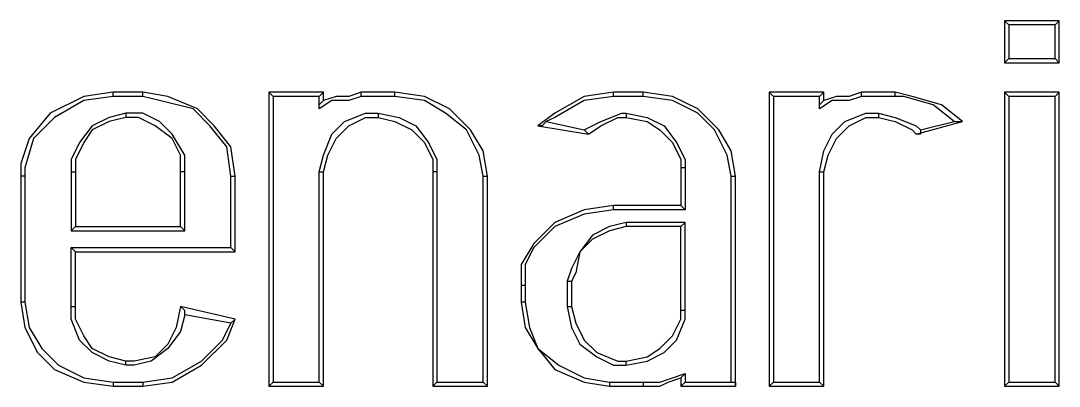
# Model space of a CAD drawing. Header units: centimetres. Extents: x -8.4 to 3.7, y -7.8 to 8.
# Drawn here: x -1.757 to -0.885, y -3.648 to -3.341 of the extents above; entities that cross this region are included whole.
import ezdxf

# ---------------------------------------------------------------- set-up
doc = ezdxf.new("R2010")
doc.units = ezdxf.units.CM
doc.header["$MEASUREMENT"] = 0
doc.layers.add('Layer 1', color=7, linetype='Continuous')

msp = doc.modelspace()

# ---------------------------------------------------------------- linework, layer by layer
at = {"layer": 'Layer 1', "lineweight": 25}
for points in [[(-0.92781, -3.34434), (-0.92781, -3.34434), (-0.93134, -3.34081), (-0.93134, -3.34081)], [(-0.93134, -3.34081), (-0.93134, -3.34081), (-0.93134, -3.37609), (-0.93134, -3.37609)], [(-0.88548, -3.34081), (-0.88548, -3.34081), (-0.93134, -3.34081), (-0.93134, -3.34081)], [(-0.92781, -3.34434), (-0.92781, -3.34434), (-0.92781, -3.37256), (-0.92781, -3.37256)], [(-0.889, -3.34434), (-0.889, -3.34434), (-0.92781, -3.34434), (-0.92781, -3.34434)], [(-0.889, -3.34434), (-0.889, -3.34434), (-0.88548, -3.34081), (-0.88548, -3.34081)], [(-0.889, -3.37256), (-0.889, -3.37256), (-0.889, -3.34434), (-0.889, -3.34434)], [(-0.88548, -3.37609), (-0.88548, -3.37609), (-0.88548, -3.34081), (-0.88548, -3.34081)], [(-0.92781, -3.37256), (-0.92781, -3.37256), (-0.93134, -3.37609), (-0.93134, -3.37609)], [(-0.93134, -3.37609), (-0.93134, -3.37609), (-0.88548, -3.37609), (-0.88548, -3.37609)], [(-0.92781, -3.37256), (-0.92781, -3.37256), (-0.889, -3.37256), (-0.889, -3.37256)], [(-0.889, -3.37256), (-0.889, -3.37256), (-0.88548, -3.37609), (-0.88548, -3.37609)], [(-1.67923, -3.40431), (-1.67923, -3.40431), (-1.67923, -3.40078), (-1.67923, -3.40078)], [(-1.65453, -3.40078), (-1.65453, -3.40078), (-1.67923, -3.40078), (-1.67923, -3.40078)], [(-1.65453, -3.40431), (-1.65453, -3.40431), (-1.67923, -3.40431), (-1.67923, -3.40431)], [(-1.65453, -3.40431), (-1.65453, -3.40431), (-1.65453, -3.40078), (-1.65453, -3.40078)], [(-1.54517, -3.40431), (-1.54517, -3.40431), (-1.5487, -3.40078), (-1.5487, -3.40078)], [(-1.5487, -3.40078), (-1.5487, -3.40078), (-1.5487, -3.64773), (-1.5487, -3.64773)], [(-1.50284, -3.40078), (-1.50284, -3.40078), (-1.5487, -3.40078), (-1.5487, -3.40078)], [(-1.54517, -3.40431), (-1.54517, -3.40431), (-1.54517, -3.6442), (-1.54517, -3.6442)], [(-1.50636, -3.40431), (-1.50636, -3.40431), (-1.54517, -3.40431), (-1.54517, -3.40431)], [(-1.50636, -3.40431), (-1.50636, -3.40431), (-1.50284, -3.40078), (-1.50284, -3.40078)], [(-1.50636, -3.41489), (-1.50636, -3.41489), (-1.50636, -3.40431), (-1.50636, -3.40431)], [(-1.50284, -3.40784), (-1.50284, -3.40784), (-1.50284, -3.40078), (-1.50284, -3.40078)], [(-1.47109, -3.40431), (-1.47109, -3.40431), (-1.47109, -3.40078), (-1.47109, -3.40078)], [(-1.44286, -3.40078), (-1.44286, -3.40078), (-1.47109, -3.40078), (-1.47109, -3.40078)], [(-1.44286, -3.40431), (-1.44286, -3.40431), (-1.47109, -3.40431), (-1.47109, -3.40431)], [(-1.44286, -3.40431), (-1.44286, -3.40431), (-1.44286, -3.40078), (-1.44286, -3.40078)], [(-1.25942, -3.40431), (-1.25942, -3.40431), (-1.25942, -3.40078), (-1.25942, -3.40078)], [(-1.23473, -3.40078), (-1.23473, -3.40078), (-1.25942, -3.40078), (-1.25942, -3.40078)], [(-1.23473, -3.40431), (-1.23473, -3.40431), (-1.25942, -3.40431), (-1.25942, -3.40431)], [(-1.23473, -3.40431), (-1.23473, -3.40431), (-1.23473, -3.40078), (-1.23473, -3.40078)], [(-1.12536, -3.40431), (-1.12536, -3.40431), (-1.12889, -3.40078), (-1.12889, -3.40078)], [(-1.08303, -3.40078), (-1.08303, -3.40078), (-1.12889, -3.40078), (-1.12889, -3.40078)], [(-1.12889, -3.40078), (-1.12889, -3.40078), (-1.12889, -3.64773), (-1.12889, -3.64773)], [(-1.08656, -3.40431), (-1.08656, -3.40431), (-1.12536, -3.40431), (-1.12536, -3.40431)], [(-1.12536, -3.40431), (-1.12536, -3.40431), (-1.12536, -3.6442), (-1.12536, -3.6442)], [(-1.08656, -3.40431), (-1.08656, -3.40431), (-1.08303, -3.40078), (-1.08303, -3.40078)], [(-1.08656, -3.41489), (-1.08656, -3.41489), (-1.08656, -3.40431), (-1.08656, -3.40431)], [(-1.08303, -3.40784), (-1.08303, -3.40784), (-1.08303, -3.40078), (-1.08303, -3.40078)], [(-1.05128, -3.40431), (-1.05128, -3.40431), (-1.05128, -3.40078), (-1.05128, -3.40078)], [(-1.02306, -3.40078), (-1.02306, -3.40078), (-1.05128, -3.40078), (-1.05128, -3.40078)], [(-1.02306, -3.40431), (-1.02306, -3.40431), (-1.05128, -3.40431), (-1.05128, -3.40431)], [(-1.02306, -3.40431), (-1.02306, -3.40431), (-1.02306, -3.40078), (-1.02306, -3.40078)], [(-0.92781, -3.40431), (-0.92781, -3.40431), (-0.93134, -3.40078), (-0.93134, -3.40078)], [(-0.88548, -3.40078), (-0.88548, -3.40078), (-0.93134, -3.40078), (-0.93134, -3.40078)], [(-0.93134, -3.40078), (-0.93134, -3.40078), (-0.93134, -3.64773), (-0.93134, -3.64773)], [(-0.889, -3.40431), (-0.889, -3.40431), (-0.92781, -3.40431), (-0.92781, -3.40431)], [(-0.92781, -3.40431), (-0.92781, -3.40431), (-0.92781, -3.6442), (-0.92781, -3.6442)], [(-0.889, -3.40431), (-0.889, -3.40431), (-0.88548, -3.40078), (-0.88548, -3.40078)], [(-0.889, -3.6442), (-0.889, -3.6442), (-0.889, -3.40431), (-0.889, -3.40431)], [(-0.88548, -3.64773), (-0.88548, -3.64773), (-0.88548, -3.40078), (-0.88548, -3.40078)], [(-1.66864, -3.41842), (-1.66864, -3.41842), (-1.66864, -3.42195), (-1.66864, -3.42195)], [(-1.45698, -3.41842), (-1.45698, -3.41842), (-1.45698, -3.42195), (-1.45698, -3.42195)], [(-1.24884, -3.41842), (-1.24884, -3.41842), (-1.24884, -3.42195), (-1.24884, -3.42195)], [(-1.32292, -3.429), (-1.32292, -3.429), (-1.28059, -3.43606), (-1.28059, -3.43606)], [(-1.31586, -3.42548), (-1.31586, -3.42548), (-1.28411, -3.43253), (-1.28411, -3.43253)], [(-1.28411, -3.43253), (-1.28411, -3.43253), (-1.28059, -3.43606), (-1.28059, -3.43606)], [(-1.00542, -3.43606), (-1.00542, -3.43606), (-0.96661, -3.42548), (-0.96661, -3.42548)], [(-1.00189, -3.43253), (-1.00189, -3.43253), (-0.97367, -3.42548), (-0.97367, -3.42548)], [(-1.7145, -3.46781), (-1.7145, -3.46781), (-1.7145, -3.5172), (-1.7145, -3.5172)], [(-1.7145, -3.46781), (-1.7145, -3.46781), (-1.71098, -3.46781), (-1.71098, -3.46781)], [(-1.71098, -3.46781), (-1.71098, -3.46781), (-1.71098, -3.51367), (-1.71098, -3.51367)], [(-1.61925, -3.46781), (-1.61925, -3.46781), (-1.62278, -3.46781), (-1.62278, -3.46781)], [(-1.62278, -3.51367), (-1.62278, -3.51367), (-1.62278, -3.46781), (-1.62278, -3.46781)], [(-1.61925, -3.5172), (-1.61925, -3.5172), (-1.61925, -3.46781), (-1.61925, -3.46781)], [(-1.50636, -3.6442), (-1.50636, -3.6442), (-1.50636, -3.46781), (-1.50636, -3.46781)], [(-1.50636, -3.46781), (-1.50636, -3.46781), (-1.50284, -3.46781), (-1.50284, -3.46781)], [(-1.50284, -3.64773), (-1.50284, -3.64773), (-1.50284, -3.46781), (-1.50284, -3.46781)], [(-1.40759, -3.46781), (-1.40759, -3.46781), (-1.41111, -3.46781), (-1.41111, -3.46781)], [(-1.41111, -3.46781), (-1.41111, -3.46781), (-1.41111, -3.64773), (-1.41111, -3.64773)], [(-1.40759, -3.46781), (-1.40759, -3.46781), (-1.40759, -3.6442), (-1.40759, -3.6442)], [(-1.20298, -3.46428), (-1.20298, -3.46428), (-1.20298, -3.49603), (-1.20298, -3.49603)], [(-1.19945, -3.46428), (-1.19945, -3.46428), (-1.19945, -3.49956), (-1.19945, -3.49956)], [(-1.08656, -3.6442), (-1.08656, -3.6442), (-1.08656, -3.46781), (-1.08656, -3.46781)], [(-1.08656, -3.46781), (-1.08656, -3.46781), (-1.08303, -3.46781), (-1.08303, -3.46781)], [(-1.08303, -3.64773), (-1.08303, -3.64773), (-1.08303, -3.46781), (-1.08303, -3.46781)], [(-1.75331, -3.47134), (-1.75331, -3.47134), (-1.75684, -3.47134), (-1.75684, -3.47134)], [(-1.75684, -3.47134), (-1.75684, -3.47134), (-1.75684, -3.57717), (-1.75684, -3.57717)], [(-1.75331, -3.47134), (-1.75331, -3.47134), (-1.75331, -3.57717), (-1.75331, -3.57717)], [(-1.58045, -3.53131), (-1.58045, -3.53131), (-1.58045, -3.47134), (-1.58045, -3.47134)], [(-1.58045, -3.47134), (-1.58045, -3.47134), (-1.57692, -3.47134), (-1.57692, -3.47134)], [(-1.57692, -3.53484), (-1.57692, -3.53484), (-1.57692, -3.47134), (-1.57692, -3.47134)], [(-1.36878, -3.6442), (-1.36878, -3.6442), (-1.36878, -3.47134), (-1.36878, -3.47134)], [(-1.36878, -3.47134), (-1.36878, -3.47134), (-1.36525, -3.47134), (-1.36525, -3.47134)], [(-1.36525, -3.64773), (-1.36525, -3.64773), (-1.36525, -3.47134), (-1.36525, -3.47134)], [(-1.16064, -3.47134), (-1.16064, -3.47134), (-1.15711, -3.47134), (-1.15711, -3.47134)], [(-1.25942, -3.49956), (-1.25942, -3.49956), (-1.25942, -3.49603), (-1.25942, -3.49603)], [(-1.20298, -3.49603), (-1.20298, -3.49603), (-1.25942, -3.49603), (-1.25942, -3.49603)], [(-1.19945, -3.49956), (-1.19945, -3.49956), (-1.25942, -3.49956), (-1.25942, -3.49956)], [(-1.19945, -3.49956), (-1.19945, -3.49956), (-1.20298, -3.49603), (-1.20298, -3.49603)], [(-1.19945, -3.51014), (-1.19945, -3.51014), (-1.24884, -3.51014), (-1.24884, -3.51014)], [(-1.24884, -3.51014), (-1.24884, -3.51014), (-1.24884, -3.51367), (-1.24884, -3.51367)], [(-1.19945, -3.51014), (-1.19945, -3.51014), (-1.20298, -3.51367), (-1.20298, -3.51367)], [(-1.19945, -3.58423), (-1.19945, -3.58423), (-1.19945, -3.51014), (-1.19945, -3.51014)], [(-1.7145, -3.5172), (-1.7145, -3.5172), (-1.71098, -3.51367), (-1.71098, -3.51367)], [(-1.7145, -3.5172), (-1.7145, -3.5172), (-1.61925, -3.5172), (-1.61925, -3.5172)], [(-1.71098, -3.51367), (-1.71098, -3.51367), (-1.62278, -3.51367), (-1.62278, -3.51367)], [(-1.61925, -3.5172), (-1.61925, -3.5172), (-1.62278, -3.51367), (-1.62278, -3.51367)], [(-1.20298, -3.51367), (-1.20298, -3.51367), (-1.24884, -3.51367), (-1.24884, -3.51367)], [(-1.20298, -3.58423), (-1.20298, -3.58423), (-1.20298, -3.51367), (-1.20298, -3.51367)], [(-1.7145, -3.53131), (-1.7145, -3.53131), (-1.58045, -3.53131), (-1.58045, -3.53131)], [(-1.7145, -3.5807), (-1.7145, -3.5807), (-1.7145, -3.53131), (-1.7145, -3.53131)], [(-1.7145, -3.53131), (-1.7145, -3.53131), (-1.71098, -3.53484), (-1.71098, -3.53484)], [(-1.71098, -3.5807), (-1.71098, -3.5807), (-1.71098, -3.53484), (-1.71098, -3.53484)], [(-1.71098, -3.53484), (-1.71098, -3.53484), (-1.57692, -3.53484), (-1.57692, -3.53484)], [(-1.58045, -3.53131), (-1.58045, -3.53131), (-1.57692, -3.53484), (-1.57692, -3.53484)], [(-1.3335, -3.56306), (-1.3335, -3.56306), (-1.33703, -3.56306), (-1.33703, -3.56306)], [(-1.33703, -3.56306), (-1.33703, -3.56306), (-1.33703, -3.57717), (-1.33703, -3.57717)], [(-1.3335, -3.56306), (-1.3335, -3.56306), (-1.3335, -3.57717), (-1.3335, -3.57717)], [(-1.29823, -3.55953), (-1.29823, -3.55953), (-1.29823, -3.5807), (-1.29823, -3.5807)], [(-1.29823, -3.55953), (-1.29823, -3.55953), (-1.2947, -3.55953), (-1.2947, -3.55953)], [(-1.2947, -3.55953), (-1.2947, -3.55953), (-1.2947, -3.5807), (-1.2947, -3.5807)], [(-1.75331, -3.57717), (-1.75331, -3.57717), (-1.75684, -3.57717), (-1.75684, -3.57717)], [(-1.7145, -3.5807), (-1.7145, -3.5807), (-1.71098, -3.5807), (-1.71098, -3.5807)], [(-1.57692, -3.59128), (-1.57692, -3.59128), (-1.62278, -3.5807), (-1.62278, -3.5807)], [(-1.3335, -3.57717), (-1.3335, -3.57717), (-1.33703, -3.57717), (-1.33703, -3.57717)], [(-1.29823, -3.5807), (-1.29823, -3.5807), (-1.2947, -3.5807), (-1.2947, -3.5807)], [(-1.58045, -3.59481), (-1.58045, -3.59481), (-1.61925, -3.58775), (-1.61925, -3.58775)], [(-1.66864, -3.63009), (-1.66864, -3.63009), (-1.66864, -3.62656), (-1.66864, -3.62656)], [(-1.24884, -3.63009), (-1.24884, -3.63009), (-1.24884, -3.62656), (-1.24884, -3.62656)], [(-1.20298, -3.64067), (-1.20298, -3.64067), (-1.20298, -3.64773), (-1.20298, -3.64773)], [(-1.19945, -3.63714), (-1.19945, -3.63714), (-1.19945, -3.6442), (-1.19945, -3.6442)], [(-1.67923, -3.6442), (-1.67923, -3.6442), (-1.65453, -3.6442), (-1.65453, -3.6442)], [(-1.67923, -3.6442), (-1.67923, -3.6442), (-1.67923, -3.64773), (-1.67923, -3.64773)], [(-1.67923, -3.64773), (-1.67923, -3.64773), (-1.65453, -3.64773), (-1.65453, -3.64773)], [(-1.65453, -3.6442), (-1.65453, -3.6442), (-1.65453, -3.64773), (-1.65453, -3.64773)], [(-1.54517, -3.6442), (-1.54517, -3.6442), (-1.5487, -3.64773), (-1.5487, -3.64773)], [(-1.5487, -3.64773), (-1.5487, -3.64773), (-1.50284, -3.64773), (-1.50284, -3.64773)], [(-1.54517, -3.6442), (-1.54517, -3.6442), (-1.50636, -3.6442), (-1.50636, -3.6442)], [(-1.50636, -3.6442), (-1.50636, -3.6442), (-1.50284, -3.64773), (-1.50284, -3.64773)], [(-1.40759, -3.6442), (-1.40759, -3.6442), (-1.41111, -3.64773), (-1.41111, -3.64773)], [(-1.41111, -3.64773), (-1.41111, -3.64773), (-1.36525, -3.64773), (-1.36525, -3.64773)], [(-1.40759, -3.6442), (-1.40759, -3.6442), (-1.36878, -3.6442), (-1.36878, -3.6442)], [(-1.36878, -3.6442), (-1.36878, -3.6442), (-1.36525, -3.64773), (-1.36525, -3.64773)], [(-1.26295, -3.6442), (-1.26295, -3.6442), (-1.23473, -3.6442), (-1.23473, -3.6442)], [(-1.26295, -3.6442), (-1.26295, -3.6442), (-1.26295, -3.64773), (-1.26295, -3.64773)], [(-1.26295, -3.64773), (-1.26295, -3.64773), (-1.23473, -3.64773), (-1.23473, -3.64773)], [(-1.23473, -3.6442), (-1.23473, -3.6442), (-1.23473, -3.64773), (-1.23473, -3.64773)], [(-1.19945, -3.6442), (-1.19945, -3.6442), (-1.20298, -3.64773), (-1.20298, -3.64773)], [(-1.20298, -3.64773), (-1.20298, -3.64773), (-1.15711, -3.64773), (-1.15711, -3.64773)], [(-1.19945, -3.6442), (-1.19945, -3.6442), (-1.16064, -3.6442), (-1.16064, -3.6442)], [(-1.12536, -3.6442), (-1.12536, -3.6442), (-1.12889, -3.64773), (-1.12889, -3.64773)], [(-1.12889, -3.64773), (-1.12889, -3.64773), (-1.08303, -3.64773), (-1.08303, -3.64773)], [(-1.12536, -3.6442), (-1.12536, -3.6442), (-1.08656, -3.6442), (-1.08656, -3.6442)], [(-1.08656, -3.6442), (-1.08656, -3.6442), (-1.08303, -3.64773), (-1.08303, -3.64773)], [(-0.92781, -3.6442), (-0.92781, -3.6442), (-0.93134, -3.64773), (-0.93134, -3.64773)], [(-0.93134, -3.64773), (-0.93134, -3.64773), (-0.88548, -3.64773), (-0.88548, -3.64773)], [(-0.92781, -3.6442), (-0.92781, -3.6442), (-0.889, -3.6442), (-0.889, -3.6442)], [(-0.889, -3.6442), (-0.889, -3.6442), (-0.88548, -3.64773), (-0.88548, -3.64773)]]:
    msp.add_open_spline(points, degree=3, dxfattribs=at)
for points, knots in [([(-1.67923, -3.40078), (-1.67923, -3.40078), (-1.70392, -3.40431), (-1.70392, -3.40431), (-1.70392, -3.40431), (-1.70392, -3.40431), (-1.73214, -3.41842), (-1.73214, -3.41842), (-1.73214, -3.41842), (-1.73214, -3.41842), (-1.74978, -3.43959), (-1.74978, -3.43959), (-1.74978, -3.43959), (-1.74978, -3.43959), (-1.75684, -3.46075), (-1.75684, -3.46075), (-1.75684, -3.46075), (-1.75684, -3.46075), (-1.75684, -3.47134), (-1.75684, -3.47134)], [0, 0, 0, 0, 0.166667, 0.166667, 0.166667, 0.166667, 0.333333, 0.333333, 0.333333, 0.333333, 0.5, 0.5, 0.5, 0.5, 0.666667, 0.666667, 0.666667, 0.666667, 1, 1, 1, 1]), ([(-1.67923, -3.40431), (-1.67923, -3.40431), (-1.70392, -3.40784), (-1.70392, -3.40784), (-1.70392, -3.40784), (-1.70392, -3.40784), (-1.72861, -3.42195), (-1.72861, -3.42195), (-1.72861, -3.42195), (-1.72861, -3.42195), (-1.74625, -3.43959), (-1.74625, -3.43959), (-1.74625, -3.43959), (-1.74625, -3.43959), (-1.75331, -3.46428), (-1.75331, -3.46428), (-1.75331, -3.46428), (-1.75331, -3.46428), (-1.75331, -3.47134), (-1.75331, -3.47134)], [0, 0, 0, 0, 0.166667, 0.166667, 0.166667, 0.166667, 0.333333, 0.333333, 0.333333, 0.333333, 0.5, 0.5, 0.5, 0.5, 0.666667, 0.666667, 0.666667, 0.666667, 1, 1, 1, 1]), ([(-1.57692, -3.47134), (-1.57692, -3.47134), (-1.58045, -3.44664), (-1.58045, -3.44664), (-1.58045, -3.44664), (-1.58045, -3.44664), (-1.59456, -3.429), (-1.59456, -3.429), (-1.59456, -3.429), (-1.59456, -3.429), (-1.60867, -3.41489), (-1.60867, -3.41489), (-1.60867, -3.41489), (-1.60867, -3.41489), (-1.63336, -3.40431), (-1.63336, -3.40431), (-1.63336, -3.40431), (-1.63336, -3.40431), (-1.65453, -3.40078), (-1.65453, -3.40078)], [0, 0, 0, 0, 0.166667, 0.166667, 0.166667, 0.166667, 0.333333, 0.333333, 0.333333, 0.333333, 0.5, 0.5, 0.5, 0.5, 0.666667, 0.666667, 0.666667, 0.666667, 1, 1, 1, 1]), ([(-1.58045, -3.47134), (-1.58045, -3.47134), (-1.58398, -3.44664), (-1.58398, -3.44664), (-1.58398, -3.44664), (-1.58398, -3.44664), (-1.59809, -3.429), (-1.59809, -3.429), (-1.59809, -3.429), (-1.59809, -3.429), (-1.6122, -3.41489), (-1.6122, -3.41489), (-1.6122, -3.41489), (-1.6122, -3.41489), (-1.64042, -3.40784), (-1.64042, -3.40784), (-1.64042, -3.40784), (-1.64042, -3.40784), (-1.65453, -3.40431), (-1.65453, -3.40431)], [0, 0, 0, 0, 0.166667, 0.166667, 0.166667, 0.166667, 0.333333, 0.333333, 0.333333, 0.333333, 0.5, 0.5, 0.5, 0.5, 0.666667, 0.666667, 0.666667, 0.666667, 1, 1, 1, 1]), ([(-1.47109, -3.40431), (-1.47109, -3.40431), (-1.48167, -3.40784), (-1.48167, -3.40784), (-1.48167, -3.40784), (-1.48167, -3.40784), (-1.49578, -3.40784), (-1.49578, -3.40784), (-1.49578, -3.40784), (-1.49578, -3.40784), (-1.50636, -3.41489), (-1.50636, -3.41489)], [0, 0, 0, 0, 0.25, 0.25, 0.25, 0.25, 0.5, 0.5, 0.5, 0.5, 1, 1, 1, 1]), ([(-1.47109, -3.40078), (-1.47109, -3.40078), (-1.48167, -3.40431), (-1.48167, -3.40431), (-1.48167, -3.40431), (-1.48167, -3.40431), (-1.49225, -3.40431), (-1.49225, -3.40431), (-1.49225, -3.40431), (-1.49225, -3.40431), (-1.50284, -3.40784), (-1.50284, -3.40784)], [0, 0, 0, 0, 0.25, 0.25, 0.25, 0.25, 0.5, 0.5, 0.5, 0.5, 1, 1, 1, 1]), ([(-1.36525, -3.47134), (-1.36525, -3.47134), (-1.36878, -3.45017), (-1.36878, -3.45017), (-1.36878, -3.45017), (-1.36878, -3.45017), (-1.37936, -3.43253), (-1.37936, -3.43253), (-1.37936, -3.43253), (-1.37936, -3.43253), (-1.397, -3.41489), (-1.397, -3.41489), (-1.397, -3.41489), (-1.397, -3.41489), (-1.41817, -3.40431), (-1.41817, -3.40431), (-1.41817, -3.40431), (-1.41817, -3.40431), (-1.44286, -3.40078), (-1.44286, -3.40078)], [0, 0, 0, 0, 0.166667, 0.166667, 0.166667, 0.166667, 0.333333, 0.333333, 0.333333, 0.333333, 0.5, 0.5, 0.5, 0.5, 0.666667, 0.666667, 0.666667, 0.666667, 1, 1, 1, 1]), ([(-1.36878, -3.47134), (-1.36878, -3.47134), (-1.37231, -3.4537), (-1.37231, -3.4537), (-1.37231, -3.4537), (-1.37231, -3.4537), (-1.38289, -3.43253), (-1.38289, -3.43253), (-1.38289, -3.43253), (-1.38289, -3.43253), (-1.40053, -3.41842), (-1.40053, -3.41842), (-1.40053, -3.41842), (-1.40053, -3.41842), (-1.41817, -3.40784), (-1.41817, -3.40784), (-1.41817, -3.40784), (-1.41817, -3.40784), (-1.44286, -3.40431), (-1.44286, -3.40431)], [0, 0, 0, 0, 0.166667, 0.166667, 0.166667, 0.166667, 0.333333, 0.333333, 0.333333, 0.333333, 0.5, 0.5, 0.5, 0.5, 0.666667, 0.666667, 0.666667, 0.666667, 1, 1, 1, 1]), ([(-1.25942, -3.40078), (-1.25942, -3.40078), (-1.28411, -3.40431), (-1.28411, -3.40431), (-1.28411, -3.40431), (-1.28411, -3.40431), (-1.30881, -3.41842), (-1.30881, -3.41842), (-1.30881, -3.41842), (-1.30881, -3.41842), (-1.32292, -3.429), (-1.32292, -3.429)], [0, 0, 0, 0, 0.25, 0.25, 0.25, 0.25, 0.5, 0.5, 0.5, 0.5, 1, 1, 1, 1]), ([(-1.25942, -3.40431), (-1.25942, -3.40431), (-1.28411, -3.40784), (-1.28411, -3.40784), (-1.28411, -3.40784), (-1.28411, -3.40784), (-1.30881, -3.42195), (-1.30881, -3.42195), (-1.30881, -3.42195), (-1.30881, -3.42195), (-1.31586, -3.42548), (-1.31586, -3.42548)], [0, 0, 0, 0, 0.25, 0.25, 0.25, 0.25, 0.5, 0.5, 0.5, 0.5, 1, 1, 1, 1]), ([(-1.15711, -3.47134), (-1.15711, -3.47134), (-1.16064, -3.45017), (-1.16064, -3.45017), (-1.16064, -3.45017), (-1.16064, -3.45017), (-1.17123, -3.43253), (-1.17123, -3.43253), (-1.17123, -3.43253), (-1.17123, -3.43253), (-1.18886, -3.41489), (-1.18886, -3.41489), (-1.18886, -3.41489), (-1.18886, -3.41489), (-1.21003, -3.40431), (-1.21003, -3.40431), (-1.21003, -3.40431), (-1.21003, -3.40431), (-1.23473, -3.40078), (-1.23473, -3.40078)], [0, 0, 0, 0, 0.166667, 0.166667, 0.166667, 0.166667, 0.333333, 0.333333, 0.333333, 0.333333, 0.5, 0.5, 0.5, 0.5, 0.666667, 0.666667, 0.666667, 0.666667, 1, 1, 1, 1]), ([(-1.16064, -3.47134), (-1.16064, -3.47134), (-1.16417, -3.4537), (-1.16417, -3.4537), (-1.16417, -3.4537), (-1.16417, -3.4537), (-1.17475, -3.43253), (-1.17475, -3.43253), (-1.17475, -3.43253), (-1.17475, -3.43253), (-1.18886, -3.41842), (-1.18886, -3.41842), (-1.18886, -3.41842), (-1.18886, -3.41842), (-1.21003, -3.40784), (-1.21003, -3.40784), (-1.21003, -3.40784), (-1.21003, -3.40784), (-1.23473, -3.40431), (-1.23473, -3.40431)], [0, 0, 0, 0, 0.166667, 0.166667, 0.166667, 0.166667, 0.333333, 0.333333, 0.333333, 0.333333, 0.5, 0.5, 0.5, 0.5, 0.666667, 0.666667, 0.666667, 0.666667, 1, 1, 1, 1]), ([(-1.05128, -3.40431), (-1.05128, -3.40431), (-1.06186, -3.40784), (-1.06186, -3.40784), (-1.06186, -3.40784), (-1.06186, -3.40784), (-1.07598, -3.40784), (-1.07598, -3.40784), (-1.07598, -3.40784), (-1.07598, -3.40784), (-1.08656, -3.41489), (-1.08656, -3.41489)], [0, 0, 0, 0, 0.25, 0.25, 0.25, 0.25, 0.5, 0.5, 0.5, 0.5, 1, 1, 1, 1]), ([(-1.05128, -3.40078), (-1.05128, -3.40078), (-1.06186, -3.40431), (-1.06186, -3.40431), (-1.06186, -3.40431), (-1.06186, -3.40431), (-1.07245, -3.40431), (-1.07245, -3.40431), (-1.07245, -3.40431), (-1.07245, -3.40431), (-1.08303, -3.40784), (-1.08303, -3.40784)], [0, 0, 0, 0, 0.25, 0.25, 0.25, 0.25, 0.5, 0.5, 0.5, 0.5, 1, 1, 1, 1]), ([(-0.96661, -3.42548), (-0.96661, -3.42548), (-0.98425, -3.41137), (-0.98425, -3.41137), (-0.98425, -3.41137), (-0.98425, -3.41137), (-1.00895, -3.40431), (-1.00895, -3.40431), (-1.00895, -3.40431), (-1.00895, -3.40431), (-1.02306, -3.40078), (-1.02306, -3.40078)], [0, 0, 0, 0, 0.25, 0.25, 0.25, 0.25, 0.5, 0.5, 0.5, 0.5, 1, 1, 1, 1]), ([(-0.97367, -3.42548), (-0.97367, -3.42548), (-0.99131, -3.41137), (-0.99131, -3.41137), (-0.99131, -3.41137), (-0.99131, -3.41137), (-1.016, -3.40431), (-1.016, -3.40431), (-1.016, -3.40431), (-1.016, -3.40431), (-1.02306, -3.40431), (-1.02306, -3.40431)], [0, 0, 0, 0, 0.25, 0.25, 0.25, 0.25, 0.5, 0.5, 0.5, 0.5, 1, 1, 1, 1]), ([(-1.50636, -3.41489), (-1.50636, -3.41489), (-1.50636, -3.41137), (-1.50636, -3.41137), (-1.50636, -3.41137), (-1.50636, -3.41137), (-1.50284, -3.40784), (-1.50284, -3.40784)], [0, 0, 0, 0, 0.333333, 0.333333, 0.333333, 0.333333, 1, 1, 1, 1]), ([(-1.08656, -3.41489), (-1.08656, -3.41489), (-1.08656, -3.41137), (-1.08656, -3.41137), (-1.08656, -3.41137), (-1.08656, -3.41137), (-1.08303, -3.40784), (-1.08303, -3.40784)], [0, 0, 0, 0, 0.333333, 0.333333, 0.333333, 0.333333, 1, 1, 1, 1]), ([(-1.66864, -3.41842), (-1.66864, -3.41842), (-1.68275, -3.42195), (-1.68275, -3.42195), (-1.68275, -3.42195), (-1.68275, -3.42195), (-1.69686, -3.429), (-1.69686, -3.429), (-1.69686, -3.429), (-1.69686, -3.429), (-1.70745, -3.44312), (-1.70745, -3.44312), (-1.70745, -3.44312), (-1.70745, -3.44312), (-1.7145, -3.45723), (-1.7145, -3.45723), (-1.7145, -3.45723), (-1.7145, -3.45723), (-1.7145, -3.46781), (-1.7145, -3.46781)], [0, 0, 0, 0, 0.166667, 0.166667, 0.166667, 0.166667, 0.333333, 0.333333, 0.333333, 0.333333, 0.5, 0.5, 0.5, 0.5, 0.666667, 0.666667, 0.666667, 0.666667, 1, 1, 1, 1]), ([(-1.66864, -3.42195), (-1.66864, -3.42195), (-1.68275, -3.42548), (-1.68275, -3.42548), (-1.68275, -3.42548), (-1.68275, -3.42548), (-1.69686, -3.43253), (-1.69686, -3.43253), (-1.69686, -3.43253), (-1.69686, -3.43253), (-1.70392, -3.44312), (-1.70392, -3.44312), (-1.70392, -3.44312), (-1.70392, -3.44312), (-1.71098, -3.45723), (-1.71098, -3.45723), (-1.71098, -3.45723), (-1.71098, -3.45723), (-1.71098, -3.46781), (-1.71098, -3.46781)], [0, 0, 0, 0, 0.166667, 0.166667, 0.166667, 0.166667, 0.333333, 0.333333, 0.333333, 0.333333, 0.5, 0.5, 0.5, 0.5, 0.666667, 0.666667, 0.666667, 0.666667, 1, 1, 1, 1]), ([(-1.61925, -3.46781), (-1.61925, -3.46781), (-1.61925, -3.4537), (-1.61925, -3.4537), (-1.61925, -3.4537), (-1.61925, -3.4537), (-1.62984, -3.43606), (-1.62984, -3.43606), (-1.62984, -3.43606), (-1.62984, -3.43606), (-1.64042, -3.42548), (-1.64042, -3.42548), (-1.64042, -3.42548), (-1.64042, -3.42548), (-1.65453, -3.41842), (-1.65453, -3.41842), (-1.65453, -3.41842), (-1.65453, -3.41842), (-1.66864, -3.41842), (-1.66864, -3.41842)], [0, 0, 0, 0, 0.166667, 0.166667, 0.166667, 0.166667, 0.333333, 0.333333, 0.333333, 0.333333, 0.5, 0.5, 0.5, 0.5, 0.666667, 0.666667, 0.666667, 0.666667, 1, 1, 1, 1]), ([(-1.62278, -3.46781), (-1.62278, -3.46781), (-1.62278, -3.4537), (-1.62278, -3.4537), (-1.62278, -3.4537), (-1.62278, -3.4537), (-1.62984, -3.43959), (-1.62984, -3.43959), (-1.62984, -3.43959), (-1.62984, -3.43959), (-1.64395, -3.429), (-1.64395, -3.429), (-1.64395, -3.429), (-1.64395, -3.429), (-1.65806, -3.42195), (-1.65806, -3.42195), (-1.65806, -3.42195), (-1.65806, -3.42195), (-1.66864, -3.42195), (-1.66864, -3.42195)], [0, 0, 0, 0, 0.166667, 0.166667, 0.166667, 0.166667, 0.333333, 0.333333, 0.333333, 0.333333, 0.5, 0.5, 0.5, 0.5, 0.666667, 0.666667, 0.666667, 0.666667, 1, 1, 1, 1]), ([(-1.50636, -3.46781), (-1.50636, -3.46781), (-1.50284, -3.4537), (-1.50284, -3.4537), (-1.50284, -3.4537), (-1.50284, -3.4537), (-1.49578, -3.43606), (-1.49578, -3.43606), (-1.49578, -3.43606), (-1.49578, -3.43606), (-1.4852, -3.42548), (-1.4852, -3.42548), (-1.4852, -3.42548), (-1.4852, -3.42548), (-1.46756, -3.41842), (-1.46756, -3.41842), (-1.46756, -3.41842), (-1.46756, -3.41842), (-1.45698, -3.41842), (-1.45698, -3.41842)], [0, 0, 0, 0, 0.166667, 0.166667, 0.166667, 0.166667, 0.333333, 0.333333, 0.333333, 0.333333, 0.5, 0.5, 0.5, 0.5, 0.666667, 0.666667, 0.666667, 0.666667, 1, 1, 1, 1]), ([(-1.50284, -3.46781), (-1.50284, -3.46781), (-1.49931, -3.4537), (-1.49931, -3.4537), (-1.49931, -3.4537), (-1.49931, -3.4537), (-1.49225, -3.43959), (-1.49225, -3.43959), (-1.49225, -3.43959), (-1.49225, -3.43959), (-1.48167, -3.429), (-1.48167, -3.429), (-1.48167, -3.429), (-1.48167, -3.429), (-1.46756, -3.42195), (-1.46756, -3.42195), (-1.46756, -3.42195), (-1.46756, -3.42195), (-1.45698, -3.42195), (-1.45698, -3.42195)], [0, 0, 0, 0, 0.166667, 0.166667, 0.166667, 0.166667, 0.333333, 0.333333, 0.333333, 0.333333, 0.5, 0.5, 0.5, 0.5, 0.666667, 0.666667, 0.666667, 0.666667, 1, 1, 1, 1]), ([(-1.45698, -3.41842), (-1.45698, -3.41842), (-1.43934, -3.42195), (-1.43934, -3.42195), (-1.43934, -3.42195), (-1.43934, -3.42195), (-1.42523, -3.429), (-1.42523, -3.429), (-1.42523, -3.429), (-1.42523, -3.429), (-1.41464, -3.44312), (-1.41464, -3.44312), (-1.41464, -3.44312), (-1.41464, -3.44312), (-1.40759, -3.45723), (-1.40759, -3.45723), (-1.40759, -3.45723), (-1.40759, -3.45723), (-1.40759, -3.46781), (-1.40759, -3.46781)], [0, 0, 0, 0, 0.166667, 0.166667, 0.166667, 0.166667, 0.333333, 0.333333, 0.333333, 0.333333, 0.5, 0.5, 0.5, 0.5, 0.666667, 0.666667, 0.666667, 0.666667, 1, 1, 1, 1]), ([(-1.45698, -3.42195), (-1.45698, -3.42195), (-1.44286, -3.42548), (-1.44286, -3.42548), (-1.44286, -3.42548), (-1.44286, -3.42548), (-1.42875, -3.43253), (-1.42875, -3.43253), (-1.42875, -3.43253), (-1.42875, -3.43253), (-1.41817, -3.44312), (-1.41817, -3.44312), (-1.41817, -3.44312), (-1.41817, -3.44312), (-1.41111, -3.45723), (-1.41111, -3.45723), (-1.41111, -3.45723), (-1.41111, -3.45723), (-1.41111, -3.46781), (-1.41111, -3.46781)], [0, 0, 0, 0, 0.166667, 0.166667, 0.166667, 0.166667, 0.333333, 0.333333, 0.333333, 0.333333, 0.5, 0.5, 0.5, 0.5, 0.666667, 0.666667, 0.666667, 0.666667, 1, 1, 1, 1]), ([(-1.28411, -3.43253), (-1.28411, -3.43253), (-1.27, -3.42548), (-1.27, -3.42548), (-1.27, -3.42548), (-1.27, -3.42548), (-1.25236, -3.41842), (-1.25236, -3.41842), (-1.25236, -3.41842), (-1.25236, -3.41842), (-1.24884, -3.41842), (-1.24884, -3.41842)], [0, 0, 0, 0, 0.25, 0.25, 0.25, 0.25, 0.5, 0.5, 0.5, 0.5, 1, 1, 1, 1]), ([(-1.28059, -3.43606), (-1.28059, -3.43606), (-1.27, -3.429), (-1.27, -3.429), (-1.27, -3.429), (-1.27, -3.429), (-1.25589, -3.42195), (-1.25589, -3.42195), (-1.25589, -3.42195), (-1.25589, -3.42195), (-1.24884, -3.42195), (-1.24884, -3.42195)], [0, 0, 0, 0, 0.25, 0.25, 0.25, 0.25, 0.5, 0.5, 0.5, 0.5, 1, 1, 1, 1]), ([(-1.24884, -3.41842), (-1.24884, -3.41842), (-1.2312, -3.42195), (-1.2312, -3.42195), (-1.2312, -3.42195), (-1.2312, -3.42195), (-1.21709, -3.429), (-1.21709, -3.429), (-1.21709, -3.429), (-1.21709, -3.429), (-1.2065, -3.44312), (-1.2065, -3.44312), (-1.2065, -3.44312), (-1.2065, -3.44312), (-1.19945, -3.45723), (-1.19945, -3.45723), (-1.19945, -3.45723), (-1.19945, -3.45723), (-1.19945, -3.46428), (-1.19945, -3.46428)], [0, 0, 0, 0, 0.166667, 0.166667, 0.166667, 0.166667, 0.333333, 0.333333, 0.333333, 0.333333, 0.5, 0.5, 0.5, 0.5, 0.666667, 0.666667, 0.666667, 0.666667, 1, 1, 1, 1]), ([(-1.24884, -3.42195), (-1.24884, -3.42195), (-1.2312, -3.42548), (-1.2312, -3.42548), (-1.2312, -3.42548), (-1.2312, -3.42548), (-1.22061, -3.43253), (-1.22061, -3.43253), (-1.22061, -3.43253), (-1.22061, -3.43253), (-1.21003, -3.44312), (-1.21003, -3.44312), (-1.21003, -3.44312), (-1.21003, -3.44312), (-1.20298, -3.45723), (-1.20298, -3.45723), (-1.20298, -3.45723), (-1.20298, -3.45723), (-1.20298, -3.46428), (-1.20298, -3.46428)], [0, 0, 0, 0, 0.166667, 0.166667, 0.166667, 0.166667, 0.333333, 0.333333, 0.333333, 0.333333, 0.5, 0.5, 0.5, 0.5, 0.666667, 0.666667, 0.666667, 0.666667, 1, 1, 1, 1]), ([(-1.08656, -3.46781), (-1.08656, -3.46781), (-1.08303, -3.45017), (-1.08303, -3.45017), (-1.08303, -3.45017), (-1.08303, -3.45017), (-1.07598, -3.43606), (-1.07598, -3.43606), (-1.07598, -3.43606), (-1.07598, -3.43606), (-1.06539, -3.42548), (-1.06539, -3.42548), (-1.06539, -3.42548), (-1.06539, -3.42548), (-1.04775, -3.41842), (-1.04775, -3.41842), (-1.04775, -3.41842), (-1.04775, -3.41842), (-1.03717, -3.41842), (-1.03717, -3.41842)], [0, 0, 0, 0, 0.166667, 0.166667, 0.166667, 0.166667, 0.333333, 0.333333, 0.333333, 0.333333, 0.5, 0.5, 0.5, 0.5, 0.666667, 0.666667, 0.666667, 0.666667, 1, 1, 1, 1]), ([(-1.08303, -3.46781), (-1.08303, -3.46781), (-1.0795, -3.4537), (-1.0795, -3.4537), (-1.0795, -3.4537), (-1.0795, -3.4537), (-1.07245, -3.43959), (-1.07245, -3.43959), (-1.07245, -3.43959), (-1.07245, -3.43959), (-1.06186, -3.429), (-1.06186, -3.429), (-1.06186, -3.429), (-1.06186, -3.429), (-1.04775, -3.42195), (-1.04775, -3.42195), (-1.04775, -3.42195), (-1.04775, -3.42195), (-1.03717, -3.42195), (-1.03717, -3.42195)], [0, 0, 0, 0, 0.166667, 0.166667, 0.166667, 0.166667, 0.333333, 0.333333, 0.333333, 0.333333, 0.5, 0.5, 0.5, 0.5, 0.666667, 0.666667, 0.666667, 0.666667, 1, 1, 1, 1]), ([(-1.03717, -3.41842), (-1.03717, -3.41842), (-1.03717, -3.41842), (-1.03717, -3.41842), (-1.03717, -3.41842), (-1.03717, -3.41842), (-1.03717, -3.42195), (-1.03717, -3.42195)], [0, 0, 0, 0, 0.333333, 0.333333, 0.333333, 0.333333, 1, 1, 1, 1]), ([(-1.03717, -3.41842), (-1.03717, -3.41842), (-1.02306, -3.42195), (-1.02306, -3.42195), (-1.02306, -3.42195), (-1.02306, -3.42195), (-1.00542, -3.429), (-1.00542, -3.429), (-1.00542, -3.429), (-1.00542, -3.429), (-1.00189, -3.43253), (-1.00189, -3.43253)], [0, 0, 0, 0, 0.25, 0.25, 0.25, 0.25, 0.5, 0.5, 0.5, 0.5, 1, 1, 1, 1]), ([(-1.03717, -3.42195), (-1.03717, -3.42195), (-1.02306, -3.42548), (-1.02306, -3.42548), (-1.02306, -3.42548), (-1.02306, -3.42548), (-1.00895, -3.43253), (-1.00895, -3.43253), (-1.00895, -3.43253), (-1.00895, -3.43253), (-1.00542, -3.43606), (-1.00542, -3.43606)], [0, 0, 0, 0, 0.25, 0.25, 0.25, 0.25, 0.5, 0.5, 0.5, 0.5, 1, 1, 1, 1]), ([(-1.31586, -3.42548), (-1.31586, -3.42548), (-1.31939, -3.429), (-1.31939, -3.429), (-1.31939, -3.429), (-1.31939, -3.429), (-1.32292, -3.429), (-1.32292, -3.429)], [0, 0, 0, 0, 0.333333, 0.333333, 0.333333, 0.333333, 1, 1, 1, 1]), ([(-1.00189, -3.43253), (-1.00189, -3.43253), (-1.00189, -3.43606), (-1.00189, -3.43606), (-1.00189, -3.43606), (-1.00189, -3.43606), (-1.00542, -3.43606), (-1.00542, -3.43606)], [0, 0, 0, 0, 0.333333, 0.333333, 0.333333, 0.333333, 1, 1, 1, 1]), ([(-0.97367, -3.42548), (-0.97367, -3.42548), (-0.97014, -3.42548), (-0.97014, -3.42548), (-0.97014, -3.42548), (-0.97014, -3.42548), (-0.96661, -3.42548), (-0.96661, -3.42548)], [0, 0, 0, 0, 0.333333, 0.333333, 0.333333, 0.333333, 1, 1, 1, 1]), ([(-1.19945, -3.46428), (-1.19945, -3.46428), (-1.19945, -3.46428), (-1.19945, -3.46428), (-1.19945, -3.46428), (-1.19945, -3.46428), (-1.20298, -3.46428), (-1.20298, -3.46428)], [0, 0, 0, 0, 0.333333, 0.333333, 0.333333, 0.333333, 1, 1, 1, 1]), ([(-1.16064, -3.6442), (-1.16064, -3.6442), (-1.16064, -3.59481), (-1.16064, -3.59481), (-1.16064, -3.59481), (-1.16064, -3.59481), (-1.16064, -3.54542), (-1.16064, -3.54542), (-1.16064, -3.54542), (-1.16064, -3.54542), (-1.16064, -3.47134), (-1.16064, -3.47134)], [0, 0, 0, 0, 0.25, 0.25, 0.25, 0.25, 0.5, 0.5, 0.5, 0.5, 1, 1, 1, 1]), ([(-1.15711, -3.64773), (-1.15711, -3.64773), (-1.15711, -3.59834), (-1.15711, -3.59834), (-1.15711, -3.59834), (-1.15711, -3.59834), (-1.15711, -3.54895), (-1.15711, -3.54895), (-1.15711, -3.54895), (-1.15711, -3.54895), (-1.15711, -3.47134), (-1.15711, -3.47134)], [0, 0, 0, 0, 0.25, 0.25, 0.25, 0.25, 0.5, 0.5, 0.5, 0.5, 1, 1, 1, 1]), ([(-1.25942, -3.49603), (-1.25942, -3.49603), (-1.28411, -3.49956), (-1.28411, -3.49956), (-1.28411, -3.49956), (-1.28411, -3.49956), (-1.30881, -3.51014), (-1.30881, -3.51014), (-1.30881, -3.51014), (-1.30881, -3.51014), (-1.32645, -3.52778), (-1.32645, -3.52778), (-1.32645, -3.52778), (-1.32645, -3.52778), (-1.33703, -3.54542), (-1.33703, -3.54542), (-1.33703, -3.54542), (-1.33703, -3.54542), (-1.33703, -3.56306), (-1.33703, -3.56306)], [0, 0, 0, 0, 0.166667, 0.166667, 0.166667, 0.166667, 0.333333, 0.333333, 0.333333, 0.333333, 0.5, 0.5, 0.5, 0.5, 0.666667, 0.666667, 0.666667, 0.666667, 1, 1, 1, 1]), ([(-1.25942, -3.49956), (-1.25942, -3.49956), (-1.28411, -3.50309), (-1.28411, -3.50309), (-1.28411, -3.50309), (-1.28411, -3.50309), (-1.30881, -3.51367), (-1.30881, -3.51367), (-1.30881, -3.51367), (-1.30881, -3.51367), (-1.32645, -3.53131), (-1.32645, -3.53131), (-1.32645, -3.53131), (-1.32645, -3.53131), (-1.3335, -3.54542), (-1.3335, -3.54542), (-1.3335, -3.54542), (-1.3335, -3.54542), (-1.3335, -3.56306), (-1.3335, -3.56306)], [0, 0, 0, 0, 0.166667, 0.166667, 0.166667, 0.166667, 0.333333, 0.333333, 0.333333, 0.333333, 0.5, 0.5, 0.5, 0.5, 0.666667, 0.666667, 0.666667, 0.666667, 1, 1, 1, 1]), ([(-1.24884, -3.51014), (-1.24884, -3.51014), (-1.26295, -3.51367), (-1.26295, -3.51367), (-1.26295, -3.51367), (-1.26295, -3.51367), (-1.27706, -3.52073), (-1.27706, -3.52073), (-1.27706, -3.52073), (-1.27706, -3.52073), (-1.28764, -3.53484), (-1.28764, -3.53484), (-1.28764, -3.53484), (-1.28764, -3.53484), (-1.2947, -3.54895), (-1.2947, -3.54895), (-1.2947, -3.54895), (-1.2947, -3.54895), (-1.29823, -3.55953), (-1.29823, -3.55953)], [0, 0, 0, 0, 0.166667, 0.166667, 0.166667, 0.166667, 0.333333, 0.333333, 0.333333, 0.333333, 0.5, 0.5, 0.5, 0.5, 0.666667, 0.666667, 0.666667, 0.666667, 1, 1, 1, 1]), ([(-1.24884, -3.51367), (-1.24884, -3.51367), (-1.26295, -3.5172), (-1.26295, -3.5172), (-1.26295, -3.5172), (-1.26295, -3.5172), (-1.27706, -3.52425), (-1.27706, -3.52425), (-1.27706, -3.52425), (-1.27706, -3.52425), (-1.28764, -3.53484), (-1.28764, -3.53484), (-1.28764, -3.53484), (-1.28764, -3.53484), (-1.29117, -3.55248), (-1.29117, -3.55248), (-1.29117, -3.55248), (-1.29117, -3.55248), (-1.2947, -3.55953), (-1.2947, -3.55953)], [0, 0, 0, 0, 0.166667, 0.166667, 0.166667, 0.166667, 0.333333, 0.333333, 0.333333, 0.333333, 0.5, 0.5, 0.5, 0.5, 0.666667, 0.666667, 0.666667, 0.666667, 1, 1, 1, 1]), ([(-1.75684, -3.57717), (-1.75684, -3.57717), (-1.75331, -3.59834), (-1.75331, -3.59834), (-1.75331, -3.59834), (-1.75331, -3.59834), (-1.74273, -3.6195), (-1.74273, -3.6195), (-1.74273, -3.6195), (-1.74273, -3.6195), (-1.72861, -3.63362), (-1.72861, -3.63362), (-1.72861, -3.63362), (-1.72861, -3.63362), (-1.70392, -3.6442), (-1.70392, -3.6442), (-1.70392, -3.6442), (-1.70392, -3.6442), (-1.67923, -3.64773), (-1.67923, -3.64773)], [0, 0, 0, 0, 0.166667, 0.166667, 0.166667, 0.166667, 0.333333, 0.333333, 0.333333, 0.333333, 0.5, 0.5, 0.5, 0.5, 0.666667, 0.666667, 0.666667, 0.666667, 1, 1, 1, 1]), ([(-1.75331, -3.57717), (-1.75331, -3.57717), (-1.74978, -3.59834), (-1.74978, -3.59834), (-1.74978, -3.59834), (-1.74978, -3.59834), (-1.7392, -3.61598), (-1.7392, -3.61598), (-1.7392, -3.61598), (-1.7392, -3.61598), (-1.72509, -3.63009), (-1.72509, -3.63009), (-1.72509, -3.63009), (-1.72509, -3.63009), (-1.70392, -3.64067), (-1.70392, -3.64067), (-1.70392, -3.64067), (-1.70392, -3.64067), (-1.67923, -3.6442), (-1.67923, -3.6442)], [0, 0, 0, 0, 0.166667, 0.166667, 0.166667, 0.166667, 0.333333, 0.333333, 0.333333, 0.333333, 0.5, 0.5, 0.5, 0.5, 0.666667, 0.666667, 0.666667, 0.666667, 1, 1, 1, 1]), ([(-1.66864, -3.63009), (-1.66864, -3.63009), (-1.68275, -3.62656), (-1.68275, -3.62656), (-1.68275, -3.62656), (-1.68275, -3.62656), (-1.69686, -3.6195), (-1.69686, -3.6195), (-1.69686, -3.6195), (-1.69686, -3.6195), (-1.70745, -3.60892), (-1.70745, -3.60892), (-1.70745, -3.60892), (-1.70745, -3.60892), (-1.7145, -3.59128), (-1.7145, -3.59128), (-1.7145, -3.59128), (-1.7145, -3.59128), (-1.7145, -3.5807), (-1.7145, -3.5807)], [0, 0, 0, 0, 0.166667, 0.166667, 0.166667, 0.166667, 0.333333, 0.333333, 0.333333, 0.333333, 0.5, 0.5, 0.5, 0.5, 0.666667, 0.666667, 0.666667, 0.666667, 1, 1, 1, 1]), ([(-1.66864, -3.62656), (-1.66864, -3.62656), (-1.68275, -3.62303), (-1.68275, -3.62303), (-1.68275, -3.62303), (-1.68275, -3.62303), (-1.69686, -3.61598), (-1.69686, -3.61598), (-1.69686, -3.61598), (-1.69686, -3.61598), (-1.70392, -3.60539), (-1.70392, -3.60539), (-1.70392, -3.60539), (-1.70392, -3.60539), (-1.71098, -3.59128), (-1.71098, -3.59128), (-1.71098, -3.59128), (-1.71098, -3.59128), (-1.71098, -3.5807), (-1.71098, -3.5807)], [0, 0, 0, 0, 0.166667, 0.166667, 0.166667, 0.166667, 0.333333, 0.333333, 0.333333, 0.333333, 0.5, 0.5, 0.5, 0.5, 0.666667, 0.666667, 0.666667, 0.666667, 1, 1, 1, 1]), ([(-1.62278, -3.5807), (-1.62278, -3.5807), (-1.62631, -3.59834), (-1.62631, -3.59834), (-1.62631, -3.59834), (-1.62631, -3.59834), (-1.63336, -3.61245), (-1.63336, -3.61245), (-1.63336, -3.61245), (-1.63336, -3.61245), (-1.64395, -3.62303), (-1.64395, -3.62303), (-1.64395, -3.62303), (-1.64395, -3.62303), (-1.66159, -3.62656), (-1.66159, -3.62656), (-1.66159, -3.62656), (-1.66159, -3.62656), (-1.66864, -3.62656), (-1.66864, -3.62656)], [0, 0, 0, 0, 0.166667, 0.166667, 0.166667, 0.166667, 0.333333, 0.333333, 0.333333, 0.333333, 0.5, 0.5, 0.5, 0.5, 0.666667, 0.666667, 0.666667, 0.666667, 1, 1, 1, 1]), ([(-1.61925, -3.58775), (-1.61925, -3.58775), (-1.61925, -3.58423), (-1.61925, -3.58423), (-1.61925, -3.58423), (-1.61925, -3.58423), (-1.62278, -3.5807), (-1.62278, -3.5807)], [0, 0, 0, 0, 0.333333, 0.333333, 0.333333, 0.333333, 1, 1, 1, 1]), ([(-1.33703, -3.57717), (-1.33703, -3.57717), (-1.3335, -3.59834), (-1.3335, -3.59834), (-1.3335, -3.59834), (-1.3335, -3.59834), (-1.32292, -3.61598), (-1.32292, -3.61598), (-1.32292, -3.61598), (-1.32292, -3.61598), (-1.30881, -3.63362), (-1.30881, -3.63362), (-1.30881, -3.63362), (-1.30881, -3.63362), (-1.28411, -3.6442), (-1.28411, -3.6442), (-1.28411, -3.6442), (-1.28411, -3.6442), (-1.26295, -3.64773), (-1.26295, -3.64773)], [0, 0, 0, 0, 0.166667, 0.166667, 0.166667, 0.166667, 0.333333, 0.333333, 0.333333, 0.333333, 0.5, 0.5, 0.5, 0.5, 0.666667, 0.666667, 0.666667, 0.666667, 1, 1, 1, 1]), ([(-1.3335, -3.57717), (-1.3335, -3.57717), (-1.32998, -3.59834), (-1.32998, -3.59834), (-1.32998, -3.59834), (-1.32998, -3.59834), (-1.32292, -3.61598), (-1.32292, -3.61598), (-1.32292, -3.61598), (-1.32292, -3.61598), (-1.30528, -3.63009), (-1.30528, -3.63009), (-1.30528, -3.63009), (-1.30528, -3.63009), (-1.28411, -3.64067), (-1.28411, -3.64067), (-1.28411, -3.64067), (-1.28411, -3.64067), (-1.26295, -3.6442), (-1.26295, -3.6442)], [0, 0, 0, 0, 0.166667, 0.166667, 0.166667, 0.166667, 0.333333, 0.333333, 0.333333, 0.333333, 0.5, 0.5, 0.5, 0.5, 0.666667, 0.666667, 0.666667, 0.666667, 1, 1, 1, 1]), ([(-1.29823, -3.5807), (-1.29823, -3.5807), (-1.2947, -3.59834), (-1.2947, -3.59834), (-1.2947, -3.59834), (-1.2947, -3.59834), (-1.28764, -3.61245), (-1.28764, -3.61245), (-1.28764, -3.61245), (-1.28764, -3.61245), (-1.27353, -3.62303), (-1.27353, -3.62303), (-1.27353, -3.62303), (-1.27353, -3.62303), (-1.25942, -3.63009), (-1.25942, -3.63009), (-1.25942, -3.63009), (-1.25942, -3.63009), (-1.24884, -3.63009), (-1.24884, -3.63009)], [0, 0, 0, 0, 0.166667, 0.166667, 0.166667, 0.166667, 0.333333, 0.333333, 0.333333, 0.333333, 0.5, 0.5, 0.5, 0.5, 0.666667, 0.666667, 0.666667, 0.666667, 1, 1, 1, 1]), ([(-1.2947, -3.5807), (-1.2947, -3.5807), (-1.29117, -3.59481), (-1.29117, -3.59481), (-1.29117, -3.59481), (-1.29117, -3.59481), (-1.28411, -3.60892), (-1.28411, -3.60892), (-1.28411, -3.60892), (-1.28411, -3.60892), (-1.27353, -3.6195), (-1.27353, -3.6195), (-1.27353, -3.6195), (-1.27353, -3.6195), (-1.25589, -3.62656), (-1.25589, -3.62656), (-1.25589, -3.62656), (-1.25589, -3.62656), (-1.24884, -3.62656), (-1.24884, -3.62656)], [0, 0, 0, 0, 0.166667, 0.166667, 0.166667, 0.166667, 0.333333, 0.333333, 0.333333, 0.333333, 0.5, 0.5, 0.5, 0.5, 0.666667, 0.666667, 0.666667, 0.666667, 1, 1, 1, 1]), ([(-1.61925, -3.58775), (-1.61925, -3.58775), (-1.62278, -3.60187), (-1.62278, -3.60187), (-1.62278, -3.60187), (-1.62278, -3.60187), (-1.63336, -3.61598), (-1.63336, -3.61598), (-1.63336, -3.61598), (-1.63336, -3.61598), (-1.64748, -3.62656), (-1.64748, -3.62656), (-1.64748, -3.62656), (-1.64748, -3.62656), (-1.66159, -3.63009), (-1.66159, -3.63009), (-1.66159, -3.63009), (-1.66159, -3.63009), (-1.66864, -3.63009), (-1.66864, -3.63009)], [0, 0, 0, 0, 0.166667, 0.166667, 0.166667, 0.166667, 0.333333, 0.333333, 0.333333, 0.333333, 0.5, 0.5, 0.5, 0.5, 0.666667, 0.666667, 0.666667, 0.666667, 1, 1, 1, 1]), ([(-1.24884, -3.63009), (-1.24884, -3.63009), (-1.2312, -3.62656), (-1.2312, -3.62656), (-1.2312, -3.62656), (-1.2312, -3.62656), (-1.21709, -3.6195), (-1.21709, -3.6195), (-1.21709, -3.6195), (-1.21709, -3.6195), (-1.2065, -3.60892), (-1.2065, -3.60892), (-1.2065, -3.60892), (-1.2065, -3.60892), (-1.19945, -3.59128), (-1.19945, -3.59128), (-1.19945, -3.59128), (-1.19945, -3.59128), (-1.19945, -3.58423), (-1.19945, -3.58423)], [0, 0, 0, 0, 0.166667, 0.166667, 0.166667, 0.166667, 0.333333, 0.333333, 0.333333, 0.333333, 0.5, 0.5, 0.5, 0.5, 0.666667, 0.666667, 0.666667, 0.666667, 1, 1, 1, 1]), ([(-1.24884, -3.62656), (-1.24884, -3.62656), (-1.2312, -3.62303), (-1.2312, -3.62303), (-1.2312, -3.62303), (-1.2312, -3.62303), (-1.22061, -3.61598), (-1.22061, -3.61598), (-1.22061, -3.61598), (-1.22061, -3.61598), (-1.21003, -3.60539), (-1.21003, -3.60539), (-1.21003, -3.60539), (-1.21003, -3.60539), (-1.20298, -3.59128), (-1.20298, -3.59128), (-1.20298, -3.59128), (-1.20298, -3.59128), (-1.20298, -3.58423), (-1.20298, -3.58423)], [0, 0, 0, 0, 0.166667, 0.166667, 0.166667, 0.166667, 0.333333, 0.333333, 0.333333, 0.333333, 0.5, 0.5, 0.5, 0.5, 0.666667, 0.666667, 0.666667, 0.666667, 1, 1, 1, 1]), ([(-1.19945, -3.58423), (-1.19945, -3.58423), (-1.19945, -3.58423), (-1.19945, -3.58423), (-1.19945, -3.58423), (-1.19945, -3.58423), (-1.20298, -3.58423), (-1.20298, -3.58423)], [0, 0, 0, 0, 0.333333, 0.333333, 0.333333, 0.333333, 1, 1, 1, 1]), ([(-1.65453, -3.64773), (-1.65453, -3.64773), (-1.62984, -3.6442), (-1.62984, -3.6442), (-1.62984, -3.6442), (-1.62984, -3.6442), (-1.60514, -3.63009), (-1.60514, -3.63009), (-1.60514, -3.63009), (-1.60514, -3.63009), (-1.58398, -3.60892), (-1.58398, -3.60892), (-1.58398, -3.60892), (-1.58398, -3.60892), (-1.57692, -3.59128), (-1.57692, -3.59128)], [0, 0, 0, 0, 0.2, 0.2, 0.2, 0.2, 0.4, 0.4, 0.4, 0.4, 0.6, 0.6, 0.6, 0.6, 1, 1, 1, 1]), ([(-1.65453, -3.6442), (-1.65453, -3.6442), (-1.62984, -3.64067), (-1.62984, -3.64067), (-1.62984, -3.64067), (-1.62984, -3.64067), (-1.60514, -3.62656), (-1.60514, -3.62656), (-1.60514, -3.62656), (-1.60514, -3.62656), (-1.5875, -3.60892), (-1.5875, -3.60892), (-1.5875, -3.60892), (-1.5875, -3.60892), (-1.58045, -3.59481), (-1.58045, -3.59481)], [0, 0, 0, 0, 0.2, 0.2, 0.2, 0.2, 0.4, 0.4, 0.4, 0.4, 0.6, 0.6, 0.6, 0.6, 1, 1, 1, 1]), ([(-1.58045, -3.59481), (-1.58045, -3.59481), (-1.58045, -3.59481), (-1.58045, -3.59481), (-1.58045, -3.59481), (-1.58045, -3.59481), (-1.57692, -3.59128), (-1.57692, -3.59128)], [0, 0, 0, 0, 0.333333, 0.333333, 0.333333, 0.333333, 1, 1, 1, 1]), ([(-1.23473, -3.6442), (-1.23473, -3.6442), (-1.22061, -3.6442), (-1.22061, -3.6442), (-1.22061, -3.6442), (-1.22061, -3.6442), (-1.21003, -3.64067), (-1.21003, -3.64067), (-1.21003, -3.64067), (-1.21003, -3.64067), (-1.19945, -3.63714), (-1.19945, -3.63714)], [0, 0, 0, 0, 0.25, 0.25, 0.25, 0.25, 0.5, 0.5, 0.5, 0.5, 1, 1, 1, 1]), ([(-1.23473, -3.64773), (-1.23473, -3.64773), (-1.22061, -3.64773), (-1.22061, -3.64773), (-1.22061, -3.64773), (-1.22061, -3.64773), (-1.21356, -3.6442), (-1.21356, -3.6442), (-1.21356, -3.6442), (-1.21356, -3.6442), (-1.20298, -3.64067), (-1.20298, -3.64067)], [0, 0, 0, 0, 0.25, 0.25, 0.25, 0.25, 0.5, 0.5, 0.5, 0.5, 1, 1, 1, 1]), ([(-1.19945, -3.63714), (-1.19945, -3.63714), (-1.19945, -3.63714), (-1.19945, -3.63714), (-1.19945, -3.63714), (-1.19945, -3.63714), (-1.20298, -3.64067), (-1.20298, -3.64067)], [0, 0, 0, 0, 0.333333, 0.333333, 0.333333, 0.333333, 1, 1, 1, 1]), ([(-1.16064, -3.6442), (-1.16064, -3.6442), (-1.15711, -3.6442), (-1.15711, -3.6442), (-1.15711, -3.6442), (-1.15711, -3.6442), (-1.15711, -3.64773), (-1.15711, -3.64773)], [0, 0, 0, 0, 0.333333, 0.333333, 0.333333, 0.333333, 1, 1, 1, 1])]:
    msp.add_open_spline(points, degree=3, knots=knots, dxfattribs=at)

doc.saveas('drawing.dxf')
